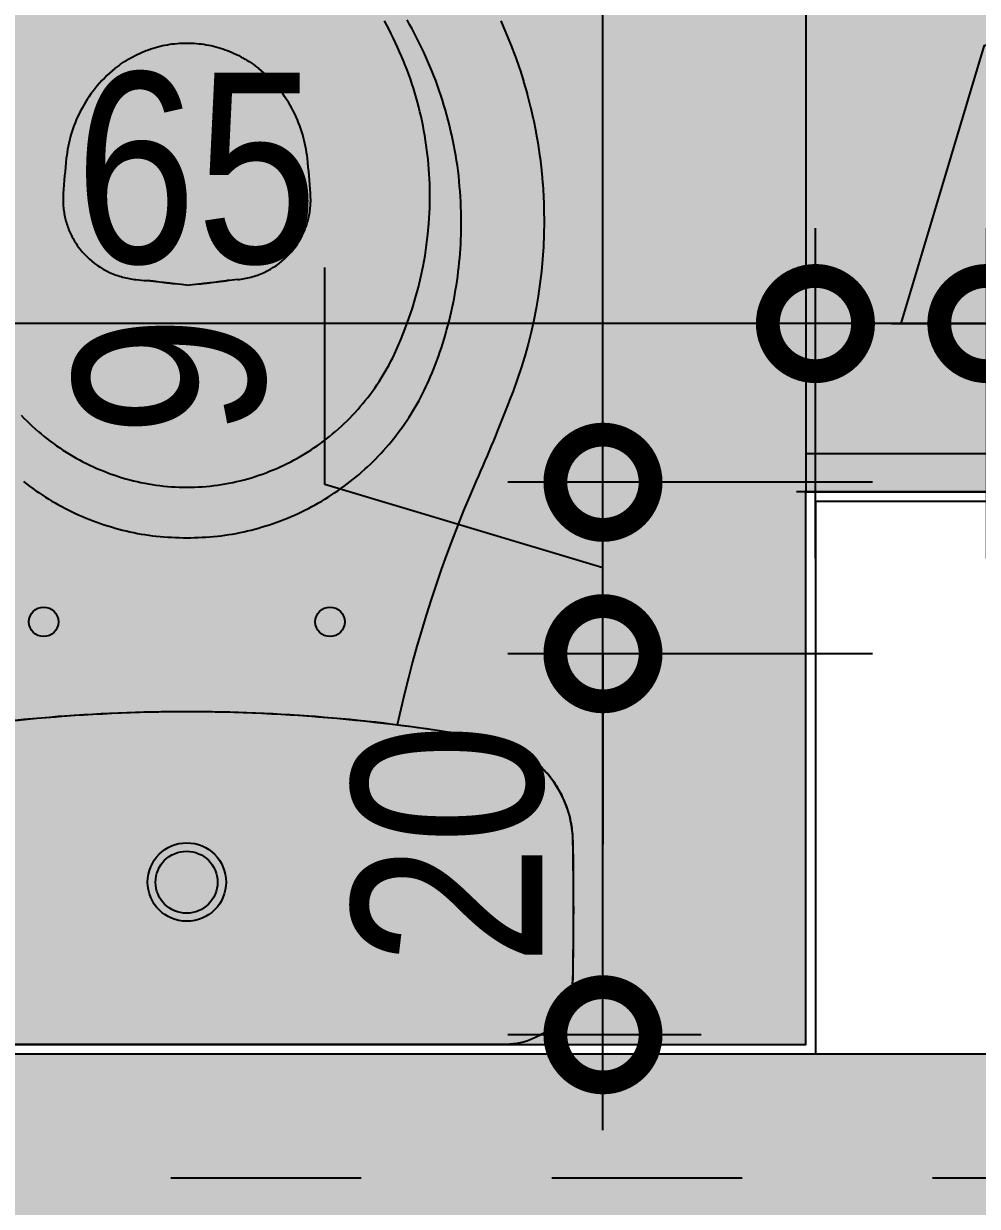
# Model space of a CAD drawing. Header units: metres. Extents: x -40 to 570, y -25 to 184.
# Drawn here: x 68.144 to 68.645, y -3.22 to -2.599 of the extents above; entities that cross this region are included whole.
import ezdxf

# ---------------------------------------------------------------- set-up
doc = ezdxf.new("R2010")
doc.units = ezdxf.units.M
doc.linetypes.add('DUPLEX SUPERIOR$0$ESTILO_TQS_0004', pattern=[1.12, 0.5, -0.2, 0.01, -0.2, 0.01, -0.2])
for name, color, linetype in [('ARQ-DIM', 2, 'Continuous'), ('DUPLEX SUPERIOR$0$205', 7, 'DUPLEX SUPERIOR$0$ESTILO_TQS_0004'), ('DUPLEX SUPERIOR$0$4', 2, 'Continuous'), ('DUPLEX SUPERIOR$0$5', 232, 'Continuous'), ('DUPLEX SUPERIOR$0$ARQ-ALV ACAB', 4, 'Continuous'), ('DUPLEX SUPERIOR$0$ARQ-ALV OSSO', 5, 'Continuous'), ('DUPLEX SUPERIOR$0$ARQ-HID', 7, 'Continuous')]:
    doc.layers.add(name, color=color, linetype=linetype)
doc.layers.add('DUPLEX SUPERIOR$0$ARQ-FORRO', color=9, linetype='Continuous', lineweight=5)
doc.styles.add('Adesa', font='ARIALN.TTF')
doc.dimstyles.new('ADESA 1-0050', dxfattribs={"dimtxt": 0.1, "dimasz": 0.1, "dimexe": 0.05, "dimexo": 0.05, "dimgap": 0.03, "dimtad": 1, "dimdec": 1, "dimlfac": 100, "dimzin": 12, "dimtxsty": 'Adesa', "dimblk": 'DOTSMALL', "dimcen": 1, "dimdle": 0.05, "dimclrd": 1, "dimclre": 1, "dimclrt": 256, "dimazin": 3, "dimtm": 1e-09, "dimtfac": 1, "dimtdec": 1, "dimtmove": 1, "dimatfit": 0, "dimldrblk": 'DOTSMALL', "dimfxl": 0.8, "dimtvp": 2, "dimtolj": 1, "dimtzin": 0, "dimarcsym": 0})

# ---------------------------------------------------------------- blocks, each defined once
blk = doc.blocks.new('DUPLEX SUPERIOR$0$ARQ-HID-BACIA CX')
blk.add_line((-0.00007, -0.175), (-0.00007, 0.175))
for points in [[(-0.01372, -0.19568), (-0.01423, -0.19605), (-0.01474, -0.19641), (-0.01526, -0.19677), (-0.01578, -0.19712), (-0.01631, -0.19746), (-0.01684, -0.19778), (-0.01739, -0.1981), (-0.01793, -0.19841), (-0.01849, -0.1987), (-0.01904, -0.19899), (-0.01961, -0.19927), (-0.02018, -0.19954), (-0.02075, -0.19979), (-0.02133, -0.20004), (-0.02191, -0.20027), (-0.02249, -0.2005), (-0.02308, -0.20072), (-0.02368, -0.20092), (-0.02427, -0.20111), (-0.02487, -0.2013), (-0.02548, -0.20147), (-0.02608, -0.20163), (-0.02669, -0.20178), (-0.02731, -0.20192), (-0.02792, -0.20205), (-0.02854, -0.20217), (-0.02916, -0.20227), (-0.02978, -0.20237), (-0.0304, -0.20246), (-0.03102, -0.20253), (-0.03165, -0.20259), (-0.03227, -0.20264), (-0.0329, -0.20268), (-0.03353, -0.2027), (-0.03415, -0.20273, -0.00878), (-0.10679, -0.20277), (-0.10794, -0.20271), (-0.10908, -0.20264), (-0.11022, -0.20256), (-0.11136, -0.20247), (-0.11249, -0.20236), (-0.11363, -0.20223), (-0.11476, -0.20207), (-0.11588, -0.20188), (-0.11701, -0.20166), (-0.11812, -0.20142), (-0.11924, -0.20116), (-0.12034, -0.20086), (-0.12144, -0.20055), (-0.12254, -0.20021), (-0.12362, -0.19986), (-0.1247, -0.19948), (-0.12577, -0.19908), (-0.12684, -0.19866), (-0.12789, -0.19822), (-0.12893, -0.19776), (-0.12997, -0.19727), (-0.13099, -0.19677), (-0.13201, -0.19624), (-0.13301, -0.19569), (-0.134, -0.19512), (-0.13498, -0.19453), (-0.13595, -0.19392), (-0.1369, -0.19329), (-0.13784, -0.19264), (-0.13877, -0.19197), (-0.13969, -0.19129), (-0.14058, -0.19058), (-0.14147, -0.18986), (-0.14234, -0.18912), (-0.14319, -0.18836), (-0.14403, -0.18758), (-0.14485, -0.18679), (-0.14566, -0.18598), (-0.14645, -0.18515), (-0.14722, -0.18431), (-0.14798, -0.18345), (-0.14872, -0.18257), (-0.14943, -0.18168), (-0.15013, -0.18078), (-0.15082, -0.17986), (-0.15148, -0.17893), (-0.15212, -0.17799), (-0.15275, -0.17703), (-0.15335, -0.17606), (-0.15393, -0.17508), (-0.1545, -0.17408), (-0.15504, -0.17308), (-0.15556, -0.17206), (-0.15607, -0.17103), (-0.15655, -0.17), (-0.15702, -0.16895), (-0.15746, -0.1679), (-0.15788, -0.16683), (-0.15827, -0.16576), (-0.15863, -0.16468), (-0.15897, -0.16359), (-0.15928, -0.16249), (-0.15957, -0.16138), (-0.15985, -0.16027), (-0.16011, -0.15916), (-0.16036, -0.15805), (-0.16061, -0.15693), (-0.16138, -0.15249), (-0.16215, -0.14805), (-0.1629, -0.1436), (-0.16363, -0.13915), (-0.16433, -0.1347), (-0.165, -0.13024), (-0.16565, -0.12578), (-0.16628, -0.12132), (-0.16689, -0.11685), (-0.16747, -0.11238), (-0.16803, -0.10791), (-0.16857, -0.10344), (-0.16909, -0.09896), (-0.16958, -0.09448), (-0.17005, -0.09), (-0.1705, -0.08551), (-0.17092, -0.08102), (-0.17132, -0.07653), (-0.1717, -0.07204), (-0.17206, -0.06755), (-0.17239, -0.06305), (-0.1727, -0.05856), (-0.17299, -0.05406), (-0.17325, -0.04956), (-0.17349, -0.04506), (-0.17371, -0.04055), (-0.17391, -0.03605), (-0.17408, -0.03155), (-0.17423, -0.02704), (-0.17436, -0.02254), (-0.17446, -0.01803), (-0.17453, -0.01352), (-0.17458, -0.00901), (-0.17462, -0.00451), (-0.17464, 0), (-0.17462, 0.00451), (-0.17458, 0.00901), (-0.17453, 0.01352), (-0.17446, 0.01803), (-0.17436, 0.02254), (-0.17423, 0.02704), (-0.17408, 0.03155), (-0.17391, 0.03605), (-0.17371, 0.04055), (-0.17349, 0.04506), (-0.17325, 0.04956), (-0.17299, 0.05406), (-0.1727, 0.05856), (-0.17239, 0.06305), (-0.17206, 0.06755), (-0.1717, 0.07204), (-0.17132, 0.07653), (-0.17092, 0.08102), (-0.1705, 0.08551), (-0.17005, 0.09)], [(-0.01328, -0.19509), (-0.01328, -0.1951), (-0.01328, -0.1951), (-0.01327, -0.19509), (-0.01324, -0.19506), (-0.01322, -0.19504), (-0.01316, -0.19498), (-0.01311, -0.19493), (-0.01299, -0.19482), (-0.01286, -0.1947), (-0.01279, -0.19463), (-0.01264, -0.19449), (-0.01247, -0.19434), (-0.01155, -0.19352, 0.212488), (-0.00007, -0.16772), (-0.00007, 0.16772, 0.212488)], [(-0.5373, -0.16477), (-0.53138, -0.16737), (-0.53103, -0.16752), (-0.52506, -0.16996), (-0.5247, -0.1701), (-0.51866, -0.17238), (-0.5183, -0.17251), (-0.51221, -0.17462), (-0.51184, -0.17475), (-0.5057, -0.17669), (-0.50533, -0.1768), (-0.49913, -0.17858), (-0.49875, -0.17869), (-0.49251, -0.1803), (-0.49214, -0.18039), (-0.48586, -0.18183), (-0.48548, -0.18191), (-0.47915, -0.18319), (-0.47878, -0.18326), (-0.47243, -0.18436), (-0.47204, -0.18442), (-0.46566, -0.18535), (-0.46528, -0.1854), (-0.45888, -0.18615), (-0.4585, -0.18619), (-0.45528, -0.1865), (-0.45207, -0.18677), (-0.4517, -0.1868), (-0.44526, -0.18721), (-0.44488, -0.18723), (-0.44165, -0.18736), (-0.43843, -0.18746), (-0.43806, -0.18747), (-0.43155, -0.18753), (-0.42506, -0.18742), (-0.41858, -0.18716), (-0.41211, -0.18672), (-0.40566, -0.18612), (-0.39923, -0.18536), (-0.39282, -0.18444), (-0.38645, -0.18335), (-0.3801, -0.18211), (-0.37379, -0.1807), (-0.36751, -0.17913), (-0.36128, -0.1774), (-0.35509, -0.17551), (-0.34895, -0.17347), (-0.34286, -0.17126), (-0.33812, -0.16942, 0.011149), (-0.29584, -0.15194), (-0.28804, -0.14857), (-0.28026, -0.14532), (-0.27251, -0.14221), (-0.26479, -0.13922), (-0.25707, -0.13635), (-0.24931, -0.13356), (-0.24148, -0.13086), (-0.23351, -0.12822), (-0.22532, -0.12562), (-0.21715, -0.12313), (-0.20903, -0.12077), (-0.2008, -0.11849), (-0.19248, -0.1163), (-0.1842, -0.11422), (-0.17602, -0.11228), (-0.16776, -0.11042), (-0.16765, -0.1104)], [(-0.5122, 0.03777), (-0.51097, 0.03926), (-0.50976, 0.04065), (-0.50852, 0.042), (-0.50724, 0.04331), (-0.50593, 0.04458), (-0.50459, 0.04581), (-0.50323, 0.047), (-0.50184, 0.04815), (-0.50042, 0.04926), (-0.49898, 0.05033), (-0.49753, 0.05135), (-0.49605, 0.05233), (-0.49455, 0.05328), (-0.49304, 0.05417), (-0.49152, 0.05503), (-0.48999, 0.05584), (-0.48844, 0.05661), (-0.48689, 0.05734), (-0.48534, 0.05802), (-0.48377, 0.05866), (-0.48221, 0.05926), (-0.48064, 0.05982), (-0.47908, 0.06034), (-0.47751, 0.06082), (-0.47595, 0.06126), (-0.47439, 0.06166), (-0.47283, 0.06202), (-0.47128, 0.06234), (-0.46974, 0.06262), (-0.4682, 0.06287), (-0.46667, 0.06309), (-0.46513, 0.06327, -0.008966), (-0.44664, 0.06489, -0.016113), (-0.44358, 0.06501), (-0.4426, 0.065), (-0.44175, 0.06498), (-0.44091, 0.06494), (-0.44008, 0.06488), (-0.43925, 0.06481), (-0.43843, 0.06472), (-0.43762, 0.06461), (-0.43681, 0.06449), (-0.43601, 0.06436), (-0.43521, 0.06421), (-0.43441, 0.06404), (-0.43363, 0.06386), (-0.43284, 0.06367), (-0.43207, 0.06346), (-0.43129, 0.06323), (-0.43052, 0.063), (-0.42976, 0.06274), (-0.429, 0.06247), (-0.42824, 0.06219), (-0.42749, 0.06189), (-0.42674, 0.06157), (-0.426, 0.06124), (-0.42525, 0.0609), (-0.42452, 0.06054), (-0.42378, 0.06016), (-0.42305, 0.05976), (-0.42232, 0.05935), (-0.42159, 0.05892), (-0.42087, 0.05847), (-0.42015, 0.058), (-0.41943, 0.05751), (-0.4187, 0.057), (-0.41736, 0.05598), (-0.41604, 0.0549), (-0.41475, 0.05374), (-0.4135, 0.05252), (-0.41228, 0.05123), (-0.41111, 0.04987), (-0.40999, 0.04845), (-0.40892, 0.04698), (-0.40791, 0.04545), (-0.40696, 0.04387), (-0.40608, 0.04225), (-0.40527, 0.04059), (-0.40489, 0.03975), (-0.40453, 0.0389), (-0.40419, 0.03804), (-0.40387, 0.03718), (-0.40357, 0.03631), (-0.40328, 0.03544), (-0.40302, 0.03457), (-0.40277, 0.0337), (-0.40254, 0.03282), (-0.40234, 0.03195), (-0.40215, 0.03107), (-0.40198, 0.0302), (-0.40183, 0.02933), (-0.4017, 0.02846), (-0.40159, 0.0276), (-0.40149, 0.02671, -0.000598), (-0.40092, 0.02094)], [(-0.39861, 0, 0.006359), (-0.39916, 0.00607), (-0.39919, 0.00636), (-0.39922, 0.00664), (-0.39928, 0.00718), (-0.39931, 0.00746), (-0.39934, 0.00773), (-0.39941, 0.00829), (-0.39944, 0.00857), (-0.3995, 0.00912), (-0.39954, 0.0094), (-0.3996, 0.00997), (-0.39964, 0.01025), (-0.39971, 0.01083), (-0.39982, 0.01169), (-0.39989, 0.01228), (-0.39997, 0.01288), (-0.40016, 0.01436), (-0.40028, 0.01536), (-0.40035, 0.01588), (-0.40041, 0.01639), (-0.40047, 0.01691), (-0.40053, 0.0174), (-0.40059, 0.01789), (-0.40065, 0.01839), (-0.4007, 0.01889), (-0.40076, 0.01939), (-0.40081, 0.0199), (-0.40087, 0.02042), (-0.40092, 0.02094)], [(-0.39861, 0, -0.006359), (-0.39916, -0.00607), (-0.39919, -0.00636), (-0.39922, -0.00664), (-0.39928, -0.00718), (-0.39931, -0.00746), (-0.39934, -0.00773), (-0.39941, -0.00829), (-0.39944, -0.00857), (-0.3995, -0.00912), (-0.39954, -0.0094), (-0.3996, -0.00997), (-0.39964, -0.01025), (-0.39971, -0.01083), (-0.39982, -0.01169), (-0.39989, -0.01228), (-0.39997, -0.01288), (-0.40016, -0.01436), (-0.40028, -0.01536), (-0.40035, -0.01588), (-0.40041, -0.01639), (-0.40047, -0.01691), (-0.40053, -0.0174), (-0.40059, -0.01789), (-0.40065, -0.01839), (-0.4007, -0.01889), (-0.40076, -0.01939), (-0.40081, -0.0199), (-0.40087, -0.02042), (-0.40092, -0.02094)], [(-0.40149, -0.02671, 0.000598), (-0.40092, -0.02094)], [(-0.40149, -0.02671), (-0.40159, -0.0276), (-0.4017, -0.02846), (-0.40183, -0.02933), (-0.40198, -0.0302), (-0.40215, -0.03107), (-0.40234, -0.03195), (-0.40254, -0.03282), (-0.40277, -0.0337), (-0.40302, -0.03457), (-0.40328, -0.03544), (-0.40357, -0.03631), (-0.40387, -0.03718), (-0.40419, -0.03804), (-0.40453, -0.0389), (-0.40489, -0.03975), (-0.40527, -0.04059), (-0.40608, -0.04225), (-0.40696, -0.04387), (-0.40791, -0.04545), (-0.40892, -0.04698), (-0.40999, -0.04845), (-0.41111, -0.04987), (-0.41228, -0.05123), (-0.4135, -0.05252), (-0.41475, -0.05374), (-0.41604, -0.0549), (-0.41736, -0.05598), (-0.4187, -0.057), (-0.41943, -0.05751), (-0.42015, -0.058), (-0.42087, -0.05847), (-0.42159, -0.05892), (-0.42232, -0.05935), (-0.42305, -0.05976), (-0.42378, -0.06016), (-0.42452, -0.06054), (-0.42525, -0.0609), (-0.426, -0.06124), (-0.42674, -0.06157), (-0.42749, -0.06189), (-0.42824, -0.06219), (-0.429, -0.06247), (-0.42976, -0.06274), (-0.43052, -0.063), (-0.43129, -0.06323), (-0.43207, -0.06346), (-0.43284, -0.06367), (-0.43363, -0.06386), (-0.43441, -0.06404), (-0.43521, -0.06421), (-0.43601, -0.06436), (-0.43681, -0.06449), (-0.43762, -0.06461), (-0.43843, -0.06472), (-0.43925, -0.06481), (-0.44008, -0.06488), (-0.44091, -0.06494), (-0.44175, -0.06498), (-0.4426, -0.065), (-0.44358, -0.06501, -0.016113), (-0.44664, -0.06489, -0.008966), (-0.46513, -0.06327), (-0.46667, -0.06309), (-0.4682, -0.06287), (-0.46974, -0.06262), (-0.47128, -0.06234), (-0.47283, -0.06202), (-0.47439, -0.06166), (-0.47595, -0.06126), (-0.47751, -0.06082), (-0.47908, -0.06034), (-0.48064, -0.05982), (-0.48221, -0.05926), (-0.48377, -0.05866), (-0.48534, -0.05802), (-0.48689, -0.05734), (-0.48844, -0.05661), (-0.48999, -0.05584), (-0.49152, -0.05503), (-0.49304, -0.05417), (-0.49455, -0.05328), (-0.49605, -0.05233), (-0.49753, -0.05135), (-0.49898, -0.05033), (-0.50042, -0.04926), (-0.50184, -0.04815), (-0.50323, -0.047), (-0.50459, -0.04581), (-0.50593, -0.04458), (-0.50724, -0.04331), (-0.50852, -0.042), (-0.50976, -0.04065), (-0.51097, -0.03926), (-0.5122, -0.03777)], [(-0.01361, -0.19549, 0.018828), (-0.01319, -0.19505)]]:
    blk.add_lwpolyline(points, format="xyb")
at = {"ltscale": 0.000466036}
blk.add_lwpolyline([(-0.01328, -0.1951), (-0.01334, -0.19517, -0.017665), (-0.01364, -0.19551, -0.039631), (-0.01377, -0.19562, -0.158216), (-0.03415, -0.20265, -0.008778), (-0.10679, -0.2027), (-0.10952, -0.20259), (-0.11224, -0.20234), (-0.11494, -0.20196), (-0.11763, -0.20144), (-0.12028, -0.2008), (-0.1229, -0.20002), (-0.12547, -0.19912), (-0.128, -0.19809), (-0.13048, -0.19694), (-0.13289, -0.19567), (-0.13524, -0.19428), (-0.13752, -0.19278), (-0.13972, -0.19116), (-0.14184, -0.18945), (-0.14388, -0.18763), (-0.14582, -0.18571), (-0.14766, -0.1837), (-0.14941, -0.1816), (-0.15105, -0.17942), (-0.15258, -0.17716), (-0.15399, -0.17483), (-0.1553, -0.17243), (-0.15648, -0.16997), (-0.15754, -0.16746), (-0.15848, -0.1649), (-0.15929, -0.1623), (-0.15997, -0.15966), (-0.16053, -0.15692, -0.044623), (-0.17457, 0, -0.044623), (-0.16053, 0.15692)], format="xyb", dxfattribs=at)
for points in [[(0, 0.16772), (0, -0.16772)], [(-0.29542, 0.08572), (-0.29419, 0.08413), (-0.29299, 0.08252), (-0.29181, 0.08089), (-0.29065, 0.07925), (-0.28952, 0.07759), (-0.28841, 0.07592), (-0.28733, 0.07423), (-0.28627, 0.07252), (-0.28523, 0.0708), (-0.28423, 0.06907), (-0.28324, 0.06732), (-0.28228, 0.06555), (-0.28135, 0.06378), (-0.28044, 0.06199), (-0.27956, 0.06018), (-0.2787, 0.05837), (-0.27787, 0.05654), (-0.27707, 0.0547), (-0.27629, 0.05285), (-0.27554, 0.05098), (-0.27482, 0.04911), (-0.27413, 0.04723), (-0.27346, 0.04533), (-0.27282, 0.04343), (-0.27221, 0.04152), (-0.27163, 0.0396), (-0.27107, 0.03767), (-0.27054, 0.03573), (-0.27003, 0.03379), (-0.26955, 0.03184), (-0.2691, 0.02988), (-0.26868, 0.02792), (-0.26828, 0.02595), (-0.26792, 0.02398), (-0.26759, 0.02199), (-0.26729, 0.02001), (-0.26702, 0.01802), (-0.2668, 0.01603), (-0.2666, 0.01403), (-0.26644, 0.01203), (-0.2663, 0.01003), (-0.26619, 0.00802), (-0.26609, 0.00602), (-0.26601, 0.00401), (-0.26593, 0.00201), (-0.26586, 0), (-0.26593, -0.00201), (-0.26601, -0.00401), (-0.26609, -0.00602), (-0.26619, -0.00802), (-0.2663, -0.01003), (-0.26644, -0.01203), (-0.2666, -0.01403), (-0.2668, -0.01603), (-0.26702, -0.01802), (-0.26729, -0.02001), (-0.26759, -0.02199), (-0.26792, -0.02398), (-0.26828, -0.02595), (-0.26868, -0.02792), (-0.2691, -0.02988), (-0.26955, -0.03184), (-0.27003, -0.03379), (-0.27054, -0.03573), (-0.27107, -0.03767), (-0.27163, -0.0396), (-0.27221, -0.04152), (-0.27282, -0.04343), (-0.27346, -0.04533), (-0.27413, -0.04723), (-0.27482, -0.04911), (-0.27554, -0.05098), (-0.27629, -0.05285), (-0.27707, -0.0547), (-0.27787, -0.05654), (-0.2787, -0.05837), (-0.27956, -0.06018), (-0.28044, -0.06199), (-0.28135, -0.06378), (-0.28228, -0.06555), (-0.28324, -0.06732), (-0.28423, -0.06907), (-0.28523, -0.0708), (-0.28627, -0.07252), (-0.28733, -0.07423), (-0.28841, -0.07592), (-0.28952, -0.07759), (-0.29065, -0.07925), (-0.29181, -0.08089), (-0.29299, -0.08252), (-0.29419, -0.08413), (-0.29542, -0.08572), (-0.29667, -0.08729), (-0.29794, -0.08884), (-0.29923, -0.09038), (-0.30055, -0.09189), (-0.30188, -0.09339), (-0.30324, -0.09487), (-0.30462, -0.09633), (-0.30602, -0.09777), (-0.30744, -0.09918), (-0.30888, -0.10058), (-0.31035, -0.10196), (-0.31183, -0.10331), (-0.31333, -0.10464), (-0.31485, -0.10595), (-0.31639, -0.10724), (-0.31795, -0.10851), (-0.31952, -0.10975), (-0.32112, -0.11097), (-0.32273, -0.11217), (-0.32435, -0.11335), (-0.32599, -0.11451), (-0.32765, -0.11564), (-0.32933, -0.11675), (-0.33102, -0.11783), (-0.33272, -0.11889), (-0.33445, -0.11992), (-0.33619, -0.12092), (-0.33794, -0.12189), (-0.33972, -0.12283), (-0.34151, -0.12374), (-0.34331, -0.12462), (-0.34512, -0.12547), (-0.34695, -0.12631), (-0.34878, -0.12713), (-0.35062, -0.12794), (-0.35246, -0.12874), (-0.3543, -0.12953), (-0.35656, -0.13038), (-0.35882, -0.13123), (-0.36109, -0.13205), (-0.36336, -0.13284), (-0.36565, -0.13361), (-0.36795, -0.13434), (-0.37026, -0.13505), (-0.37257, -0.13573), (-0.37489, -0.13639), (-0.37722, -0.13702), (-0.37956, -0.13763), (-0.3819, -0.13821), (-0.38425, -0.13876), (-0.38661, -0.13928), (-0.38897, -0.13978), (-0.39133, -0.14025), (-0.3937, -0.14069), (-0.39608, -0.14111), (-0.39846, -0.1415), (-0.40085, -0.14186), (-0.40324, -0.1422), (-0.40563, -0.14251), (-0.40803, -0.14279), (-0.41042, -0.14304), (-0.41283, -0.14327), (-0.41523, -0.14347), (-0.41764, -0.14364), (-0.42005, -0.14378), (-0.42246, -0.1439), (-0.42487, -0.14399), (-0.42728, -0.14405), (-0.42969, -0.14408), (-0.4321, -0.14408), (-0.43451, -0.14406), (-0.43693, -0.14403), (-0.43964, -0.14389), (-0.44235, -0.14375), (-0.44506, -0.14359), (-0.44777, -0.14341), (-0.45047, -0.14321), (-0.45318, -0.14297), (-0.45588, -0.1427), (-0.45857, -0.14238), (-0.46126, -0.14202), (-0.46395, -0.14162), (-0.46663, -0.14119), (-0.4693, -0.14071), (-0.47197, -0.14021), (-0.47463, -0.13967), (-0.47728, -0.1391), (-0.47993, -0.13849), (-0.48257, -0.13786), (-0.4852, -0.13719), (-0.48782, -0.13649), (-0.49043, -0.13575), (-0.49304, -0.13498), (-0.49563, -0.13418), (-0.49821, -0.13334), (-0.50078, -0.13247), (-0.50334, -0.13157), (-0.50589, -0.13064), (-0.50843, -0.12967), (-0.51095, -0.12867), (-0.51346, -0.12763), (-0.51596, -0.12657), (-0.51844, -0.12547), (-0.52091, -0.12435), (-0.52336, -0.12319), (-0.5258, -0.122), (-0.52822, -0.12077), (-0.53063, -0.11952), (-0.53302, -0.11824), (-0.5354, -0.11692), (-0.53775, -0.11558)], [(-0.33023, 0.08694), (-0.32876, 0.08552), (-0.32732, 0.08408), (-0.32589, 0.08261), (-0.3245, 0.08112), (-0.32313, 0.0796), (-0.32179, 0.07807), (-0.32047, 0.07651), (-0.31918, 0.07493), (-0.31792, 0.07333), (-0.31668, 0.07172), (-0.31547, 0.07008), (-0.31429, 0.06842), (-0.31314, 0.06674), (-0.31201, 0.06505), (-0.31092, 0.06334), (-0.30985, 0.06161), (-0.30881, 0.05986), (-0.3078, 0.0581), (-0.30683, 0.05632), (-0.30588, 0.05453), (-0.30496, 0.05272), (-0.30407, 0.05089), (-0.30322, 0.04906), (-0.30239, 0.0472), (-0.3016, 0.04534), (-0.30083, 0.04346), (-0.3001, 0.04157), (-0.2994, 0.03967), (-0.29874, 0.03776), (-0.2981, 0.03583), (-0.2975, 0.0339), (-0.29693, 0.03196), (-0.2964, 0.03001), (-0.29589, 0.02805), (-0.29542, 0.02608), (-0.29499, 0.0241), (-0.29459, 0.02212), (-0.29422, 0.02013), (-0.29389, 0.01813), (-0.29359, 0.01613), (-0.29332, 0.01413), (-0.29309, 0.01212), (-0.2929, 0.0101), (-0.29274, 0.00808), (-0.29261, 0.00607), (-0.29252, 0.00404), (-0.29247, 0.00202), (-0.29245, 0), (-0.29247, -0.00202), (-0.29252, -0.00404), (-0.29261, -0.00607), (-0.29274, -0.00808), (-0.2929, -0.0101), (-0.29309, -0.01212), (-0.29332, -0.01413), (-0.29359, -0.01613), (-0.29389, -0.01813), (-0.29422, -0.02013), (-0.29459, -0.02212), (-0.29499, -0.0241), (-0.29542, -0.02608), (-0.29589, -0.02805), (-0.2964, -0.03001), (-0.29693, -0.03196), (-0.2975, -0.0339), (-0.2981, -0.03583), (-0.29874, -0.03776), (-0.2994, -0.03967), (-0.3001, -0.04157), (-0.30083, -0.04346), (-0.3016, -0.04534), (-0.30239, -0.0472), (-0.30322, -0.04906), (-0.30407, -0.05089), (-0.30496, -0.05272), (-0.30588, -0.05453), (-0.30683, -0.05632), (-0.3078, -0.0581), (-0.30881, -0.05986), (-0.30985, -0.06161), (-0.31092, -0.06334), (-0.31201, -0.06505), (-0.31314, -0.06674), (-0.31429, -0.06842), (-0.31547, -0.07008), (-0.31668, -0.07172), (-0.31792, -0.07333), (-0.31918, -0.07493), (-0.32047, -0.07651), (-0.32179, -0.07807), (-0.32313, -0.0796), (-0.3245, -0.08112), (-0.32589, -0.08261), (-0.32732, -0.08408), (-0.32876, -0.08552), (-0.33023, -0.08694), (-0.33173, -0.08834), (-0.33324, -0.08972), (-0.33479, -0.09107), (-0.33635, -0.09239), (-0.33794, -0.09369), (-0.33955, -0.09496), (-0.34118, -0.09621), (-0.34284, -0.09743), (-0.34451, -0.09862), (-0.34621, -0.09978), (-0.34792, -0.10092), (-0.34966, -0.10203), (-0.35142, -0.10311), (-0.35319, -0.10416), (-0.35499, -0.10518), (-0.3568, -0.10617), (-0.35863, -0.10713), (-0.36048, -0.10807), (-0.36234, -0.10897), (-0.36513, -0.11024), (-0.3704, -0.11253), (-0.37573, -0.11465), (-0.3811, -0.11662), (-0.38652, -0.11843), (-0.39198, -0.12008), (-0.39747, -0.12156), (-0.40299, -0.12289), (-0.40854, -0.12405), (-0.4141, -0.12505), (-0.41969, -0.12588), (-0.42529, -0.12655), (-0.43089, -0.12705), (-0.4365, -0.12739), (-0.43904, -0.12749), (-0.44157, -0.12756), (-0.44411, -0.12759), (-0.44664, -0.12759), (-0.44918, -0.12756), (-0.45172, -0.12749), (-0.45426, -0.12738), (-0.4568, -0.12725), (-0.45934, -0.12707), (-0.46187, -0.12687), (-0.46441, -0.12663), (-0.46694, -0.12636), (-0.46947, -0.12605), (-0.472, -0.12571), (-0.47452, -0.12533), (-0.47704, -0.12492), (-0.47955, -0.12447), (-0.48206, -0.12399), (-0.48456, -0.12348), (-0.48706, -0.12293), (-0.48955, -0.12235), (-0.49203, -0.12174), (-0.49451, -0.12109), (-0.49697, -0.1204), (-0.49943, -0.11968), (-0.50188, -0.11893), (-0.50432, -0.11815), (-0.50675, -0.11733), (-0.50917, -0.11648), (-0.51157, -0.11559), (-0.51397, -0.11467), (-0.51635, -0.11372), (-0.51872, -0.11274), (-0.52108, -0.11172), (-0.52343, -0.11067), (-0.52576, -0.10959), (-0.52808, -0.10847), (-0.53038, -0.10732), (-0.53266, -0.10615), (-0.53493, -0.10493), (-0.53719, -0.10369)], [(-0.5122, 0.03778), (-0.51298, 0.03678), (-0.51373, 0.03579), (-0.51446, 0.03478), (-0.51517, 0.03375), (-0.51587, 0.0327), (-0.51654, 0.03164), (-0.5172, 0.03055), (-0.51784, 0.02946), (-0.51845, 0.02834), (-0.51905, 0.02721), (-0.51962, 0.02606), (-0.52017, 0.02491), (-0.52069, 0.02373), (-0.52119, 0.02255), (-0.52167, 0.02135), (-0.52211, 0.02015), (-0.52254, 0.01893), (-0.52293, 0.01771), (-0.5233, 0.01647), (-0.52365, 0.01523), (-0.52396, 0.01399), (-0.52425, 0.01274), (-0.52452, 0.01148), (-0.52475, 0.01022), (-0.52496, 0.00895), (-0.52514, 0.00769), (-0.52529, 0.00642), (-0.52541, 0.00515), (-0.52551, 0.00387), (-0.52558, 0.0026), (-0.52562, 0.00132), (-0.52564, 0), (-0.52562, -0.00132), (-0.52558, -0.0026), (-0.52551, -0.00387), (-0.52541, -0.00515), (-0.52529, -0.00642), (-0.52514, -0.00769), (-0.52496, -0.00895), (-0.52475, -0.01022), (-0.52452, -0.01148), (-0.52425, -0.01274), (-0.52396, -0.01399), (-0.52365, -0.01523), (-0.5233, -0.01647), (-0.52293, -0.01771), (-0.52254, -0.01893), (-0.52211, -0.02015), (-0.52167, -0.02135), (-0.52119, -0.02255), (-0.52069, -0.02373), (-0.52017, -0.02491), (-0.51962, -0.02606), (-0.51905, -0.02721), (-0.51845, -0.02834), (-0.51784, -0.02946), (-0.5172, -0.03055), (-0.51654, -0.03164), (-0.51587, -0.0327), (-0.51517, -0.03375), (-0.51446, -0.03478), (-0.51373, -0.03579), (-0.51298, -0.03678), (-0.5122, -0.03778)], [(-0.01146, -0.19362), (-0.01162, -0.19376), (-0.0117, -0.19383), (-0.01186, -0.19397), (-0.01234, -0.19439), (-0.01264, -0.19465), (-0.01284, -0.19483), (-0.0129, -0.19489), (-0.01296, -0.19494), (-0.01301, -0.19499), (-0.01305, -0.19503), (-0.0131, -0.19507)]]:
    blk.add_lwpolyline(points)
for points in [[(-0.21411, 0.07516, 1), (-0.22955, 0.07516, 1)], [(-0.06465, 0, 1), (-0.10584, 0, 1)], [(-0.06888, 0.00014, 1), (-0.10143, 0.00014, 1)], [(-0.21411, -0.07516, 1), (-0.22955, -0.07516, 1)]]:
    blk.add_lwpolyline(points, format="xyb", close=True)
at = {"ltscale": 0.0005513}
blk.add_lwpolyline([(-0.39861, 0), (-0.3985, 0)], dxfattribs=at)
at = {"ltscale": 0.003392}
blk.add_lwpolyline([(-0.15984, -0.15679), (-0.16053, -0.15692)], dxfattribs=at)
at = {"ltscale": 0.00179}
blk.add_lwpolyline([(-0.00045, -0.16772), (-0.00008, -0.16772)], dxfattribs=at)
at = {"ltscale": 0.00311}
blk.add_lwpolyline([(-0.10678, -0.20206), (-0.10679, -0.2027)], dxfattribs=at)
at = {"ltscale": 0.002755}
blk.add_lwpolyline([(-0.03417, -0.20208), (-0.03415, -0.20265)], dxfattribs=at)
blk = doc.blocks.new('DUPLEX SUPERIOR$0$planta duplex inferior tipo 1')
at = {"layer": 'DUPLEX SUPERIOR$0$ARQ-FORRO'}
h = blk.add_hatch(color=256, dxfattribs=at)
h.dxf.hatch_style = 1
h.paths.add_polyline_path([(4.63491, 1.45), (6.05497, 1.45), (6.05497, 0.35991), (5.27493, 0.35991), (5.27493, 0.06991), (4.63491, 0.06991)])
at = {"layer": 'DUPLEX SUPERIOR$0$ARQ-ALV ACAB'}
blk.add_lwpolyline([(4.46491, 1.575), (4.46498, 1.60497), (4.63498, 1.60497), (4.63491, 1.55), (4.68493, 1.55), (4.68493, 1.45), (4.63491, 1.45), (4.63491, 0.06991), (5.27493, 0.06991), (5.27493, 0.35991), (6.05497, 0.35991), (6.05497, 1.45), (5.35493, 1.45), (5.35493, 1.55), (6.20497, 1.55), (6.20497, 0.06991)], dxfattribs=at)
at = {"layer": 'DUPLEX SUPERIOR$0$ARQ-ALV OSSO'}
blk.add_lwpolyline([(5.39489, 1.545), (5.35989, 1.545), (5.35989, 1.455), (6.05997, 1.455), (6.05997, 0.35491), (5.27993, 0.35491), (5.27993, 0.06491), (4.62991, 0.06491), (4.62991, 1.455), (4.67993, 1.455), (4.67993, 1.545), (4.62991, 1.545)], dxfattribs=at)
at = {"layer": 'DUPLEX SUPERIOR$0$ARQ-FORRO'}
blk.add_lwpolyline([(4.63491, 1.45), (6.05497, 1.45), (6.05497, 0.35991), (5.27493, 0.35991), (5.27493, 0.06991), (4.63491, 0.06991)], close=True, dxfattribs=at)
at = {"layer": 'DUPLEX SUPERIOR$0$ARQ-HID'}
for points in [[(6.05497, 0.76), (6.05497, 0.35991), (5.26993, 0.35991)], [(5.41493, 0.75991), (5.27493, 0.75991), (5.27493, 0.35991), (6.05497, 0.35991), (6.05497, 0.75991), (5.83493, 0.75991)], [(6.03497, 0.75991), (6.03497, 0.37991), (5.27493, 0.37991)]]:
    blk.add_lwpolyline(points, dxfattribs=at)
at = {"layer": 'DUPLEX SUPERIOR$0$ARQ-HID', "lineweight": -2, "extrusion": (0, 0, -1), "zscale": -1, "rotation": 270}
blk.add_blockref('DUPLEX SUPERIOR$0$ARQ-HID-BACIA CX', (-4.94993, 0.06991, 0), dxfattribs=at)
blk = doc.blocks.new('DUPLEX SUPERIOR$0$EST-LO-012-BAR-R00')
at = {"layer": 'DUPLEX SUPERIOR$0$4'}
h = blk.add_hatch(color=8, dxfattribs=at)
h.dxf.hatch_style = 1
h.paths.add_polyline_path([(-1094.500883, 35.997145), (-1113.500883, 35.997145), (-1113.500883, -14.002855), (-1094.500883, -14.002855)])
h.paths.add_polyline_path([(-786.000061, 35.997145), (-805.000061, 35.997145), (-805.000061, -14.002855), (-786.000061, -14.002855)])
h.paths.add_polyline_path([(-980.00031, -99.999277), (-993.00031, -99.999277), (-993.00031, -232), (-1239.500379, -232), (-1239.500379, -245), (-980.00031, -245)])
h.paths.add_polyline_path([(-980.00031, -396.003386), (-1239.500379, -396.003386), (-1239.500379, -409.003386), (-993.00031, -409.003386), (-993.00031, -541.004109), (-980.00031, -541.004109)])
h.paths.add_polyline_path([(-1534.999687, -396.002061), (-1547.999687, -396.002061), (-1547.999687, -566.99002), (-1534.999687, -566.99002), (-1534.999687, -458.002855), (-1532.999904, -458.002855), (-1532.999904, -445.003037), (-1534.999687, -445.003037)])
h.paths.add_polyline_path([(-2548.999343, 77.001566), (-2561.999343, 77.001566), (-2561.999343, -195.998214), (-2399.510997, -195.998214), (-2399.510997, -182.998214), (-2548.999343, -182.998214)], flags=17)
h.paths.add_polyline_path([(-2548.999822, -458.004942), (-2399.510997, -458.004942), (-2399.510997, -445.004942), (-2561.999822, -445.004942), (-2561.999822, -718.004952), (-2548.999822, -718.004952)], flags=17)
h.paths.add_polyline_path([(280.995777, -409.003386), (459.996043, -409.003386), (459.996043, -396.003386), (280.995777, -396.003386)])
h.paths.add_polyline_path([(1014.995404, -718.004952), (1027.995404, -718.004952), (1027.995404, -566.99002), (1014.995404, -566.99002)])
h.paths.add_polyline_path([(865.506331, -458.001482), (1012.995404, -458.001482), (1012.995404, -444.99002), (865.506331, -444.99002)])
h.paths.add_polyline_path([(865.506331, -196.001904), (1012.995156, -196.001904), (1012.995156, -183.00198), (865.506331, -183.00198)])
h.paths.add_polyline_path([(1014.995156, -74.001904), (1027.995156, -74.001904), (1027.995156, 77.000887), (1014.995156, 77.000887)])
h.paths.add_polyline_path([(280.995777, -245), (459.996043, -245), (459.996043, -232.000209), (280.995777, -232.000209)])
h.paths.add_polyline_path([(-57.501936, -245), (0, -245), (0, -225.996934), (-57.501936, -225.996934)])
h.paths.add_polyline_path([(-980.00031, -245), (-801.000061, -245), (-801.000061, -232), (-980.00031, -232)])
h.paths.add_polyline_path([(-980.00031, -409.003177), (-801.000061, -409.003177), (-801.000061, -395.999165), (-980.00031, -395.999165)])
h.paths.add_polyline_path([(-1547.999687, -74.000884), (-1534.999687, -74.000884), (-1534.999687, 77.000932), (-1547.999687, 77.000932)])
h.paths.add_polyline_path([(-1532.999687, -196.000349), (-1385.510847, -196.000349), (-1385.510847, -183.000531), (-1532.999687, -183.000531)])
h.paths.add_polyline_path([(-1547.999904, -718.004976), (-1534.999687, -718.004976), (-1534.999687, -566.99002), (-1547.999904, -566.99002)])
h.paths.add_polyline_path([(-1532.999904, -458.002855), (-1385.510832, -458.002855), (-1385.510832, -445.003037), (-1532.999904, -445.003037)])
h.paths.add_polyline_path([(-1548.000663, -396.002061), (-2253.500545, -396.002061), (-2253.500545, -409.001685), (-2008.001965, -409.001685), (-2008.001965, -540.996579), (-1995.001777, -540.996579), (-1995.001777, -409.00183), (-1548.000663, -409.00183)])
h.paths.add_polyline_path([(1245.999783, -327.001694), (1689.007686, -327.001694), (1689.007686, -314.001694), (1245.999783, -314.001694)])
h.paths.add_polyline_path([(-249.004459, -245.001553), (-236.004459, -245.001553), (-236.004459, -0.001553), (-249.004459, -0.001553)])
h.paths.add_polyline_path([(-1548.000446, -245.001325), (-1548.000446, -232.001024), (-1995.001965, -232.001024), (-1995.001965, -100.000624), (-2008.001965, -100.000624), (-2008.001965, -232.001325), (-2253.500545, -232.001325), (-2253.500545, -245.001325)])
h.paths.add_polyline_path([(-3223.007243, -327.001694), (-2779.99934, -327.001694), (-2779.99934, -314.001694), (-3223.007243, -314.001694)])
h.paths.add_polyline_path([(1015.01125, -327.001694), (1155.51125, -327.001694), (1155.51125, -314.001694), (1015.01125, -314.001694)])
h.paths.add_polyline_path([(-2689.510807, -327.001694), (-2549.010807, -327.001694), (-2549.010807, -314.001694), (-2689.510807, -314.001694)])
h.paths.add_polyline_path([(-3223.007243, -72.001699), (-3208.007243, -72.001699), (-3208.007243, -42.001699), (-3223.007243, -42.001699)])
h.paths.add_polyline_path([(-2962.007243, -72.001699), (-2947.007243, -72.001699), (-2947.007243, -42.001699), (-2962.007243, -42.001699)])
h.paths.add_polyline_path([(1413.007686, -72.001699), (1428.007686, -72.001699), (1428.007686, -42.001699), (1413.007686, -42.001699)])
h.paths.add_polyline_path([(1674.007686, -72.001699), (1689.007686, -72.001699), (1689.007686, -42.001699), (1674.007686, -42.001699)])
h.paths.add_polyline_path([(-3223.007243, -599.001687), (-3208.007243, -599.001687), (-3208.007243, -569.001687), (-3223.007243, -569.001687)])
h.paths.add_polyline_path([(-2962.007243, -599.001687), (-2947.007243, -599.001687), (-2947.007243, -569.001687), (-2962.007243, -569.001687)])
h.paths.add_polyline_path([(1413.007686, -599.001687), (1428.007686, -599.001687), (1428.007686, -569.001687), (1413.007686, -569.001687)])
h.paths.add_polyline_path([(1674.007686, -599.001687), (1689.007686, -599.001687), (1689.007686, -569.001687), (1674.007686, -569.001687)])
edge = h.paths.add_edge_path()
edge.add_line((-2399.510997, -445.004942), (-2561.999822, -445.004942))
edge.add_line((-2561.999822, -445.004942), (-2561.999822, -718.004952))
edge.add_line((-2561.999822, -718.004952), (-2548.999822, -718.004952))
edge.add_line((-2548.999822, -718.004952), (-2548.999822, -458.004942))
edge.add_line((-2548.999822, -458.004942), (-2399.510997, -458.004942))
edge.add_line((-2399.510997, -458.004942), (-2399.510997, -445.005172))
edge.add_line((-2561.999343, 77.001566), (-2561.999343, -195.998214))
edge.add_line((-2561.999343, -195.998214), (-2399.510997, -195.998214))
edge.add_line((-2399.510997, -195.998214), (-2399.510997, -182.998214))
edge.add_line((-2399.510997, -182.998214), (-2548.999343, -182.998214))
edge.add_line((-2548.999343, -182.998214), (-2548.999343, 77.001566))
edge.add_line((-2548.999343, 77.001566), (-2561.999822, 77.001566))
h.paths.add_polyline_path([(-1109.165788, -62.830897), (-1109.165788, -3.910365), (-1132.141572, -3.910365), (-1132.141572, -62.830897)], flags=9)
at = {"layer": 'DUPLEX SUPERIOR$0$205'}
blk.add_line((-3517.85276, -320.501693), (1995.986055, -320.501693), dxfattribs=at)
at = {"layer": 'DUPLEX SUPERIOR$0$4', "linetype": 'Continuous'}
blk.add_lwpolyline([(-3223.007243, -327.001694), (-2779.99934, -327.001694), (-2779.99934, -314.001694), (-3223.007243, -314.001694), (-3223.007243, -327.001694)], dxfattribs=at)
at = {"layer": 'DUPLEX SUPERIOR$0$5', "linetype": 'Continuous'}
blk.add_lwpolyline([(-3223.007243, -327.001694), (-2779.99934, -327.001694), (-2779.99934, -314.001694), (-3223.007243, -314.001694), (-3223.007243, -327.001694)], dxfattribs=at)
blk = doc.blocks.new('DUPLEX SUPERIOR')
at = {"linetype": 'Continuous', "xscale": 0.01, "yscale": 0.01, "zscale": 0.01}
blk.add_blockref('DUPLEX SUPERIOR$0$EST-LO-012-BAR-R00', (0, 0), dxfattribs=at)
at = {"layer": 'DUPLEX SUPERIOR$0$ARQ-HID'}
blk.add_blockref('DUPLEX SUPERIOR$0$planta duplex inferior tipo 1', (-36.71999, -3.20493, 0), dxfattribs=at)
blk = doc.blocks.new('_DotSmall')
at = {"color": 0, "linetype": 'ByBlock', "const_width": 0.5}
blk.add_lwpolyline([(-0.0625, 0, 1), (0.0625, 0, 1)], format="xyb", close=True, dxfattribs=at)
blk = doc.blocks.new('*D465')
at = {"layer": 'ARQ-DIM', "color": 1, "lineweight": -2, "transparency": 16777216}
for p, q in [((68.44839, -3.17993), (68.44839, -2.87993)), ((68.58993, -2.92993), (68.39839, -2.92993)), ((68.49993, -3.12993), (68.39839, -3.12993))]:
    blk.add_line(p, q, dxfattribs=at)
at = {"layer": 'Defpoints', "color": 0, "transparency": 16777216}
for p in [(68.44839, -2.92993), (68.63993, -2.92993, 0), (68.54993, -3.12993, 0)]:
    blk.add_point(p, dxfattribs=at)
at = {"layer": 'ARQ-DIM', "color": 1, "lineweight": -2, "transparency": 16777216, "xscale": 0.1, "yscale": 0.1, "zscale": 0.1}
for p, rotation in [((68.44839, -2.92993), 90), ((68.44839, -3.12993), 270)]:
    blk.add_blockref('_DotSmall', p, dxfattribs=dict(at, rotation=rotation))
at = {"layer": 'ARQ-DIM', "transparency": 16777216, "insert": (68.36734, -3.02993), "char_height": 0.1, "attachment_point": 5, "rotation": 90, "style": 'Adesa'}
blk.add_mtext('\\A1;20', dxfattribs=at)
blk = doc.blocks.new('*D466')
at = {"layer": 'ARQ-DIM', "color": 1, "lineweight": -2, "transparency": 16777216}
for p, q in [((68.30234, -2.84112), (68.30234, -2.72716)), ((68.44839, -2.83993), (68.44839, -2.73993)), ((68.44839, -2.88493), (68.30234, -2.84112)), ((68.58993, -2.83993), (68.39839, -2.83993)), ((68.44839, -2.92993), (68.44839, -2.83993)), ((68.44839, -2.92993), (68.44839, -2.83993)), ((68.58993, -2.92993), (68.39839, -2.92993)), ((68.44839, -2.92993), (68.44839, -3.02993))]:
    blk.add_line(p, q, dxfattribs=at)
at = {"layer": 'Defpoints', "color": 0, "transparency": 16777216}
for p in [(68.44839, -2.83993), (68.63993, -2.83993, 0), (68.63993, -2.92993, 0)]:
    blk.add_point(p, dxfattribs=at)
at = {"layer": 'ARQ-DIM', "color": 1, "lineweight": -2, "transparency": 16777216, "xscale": 0.1, "yscale": 0.1, "zscale": 0.1}
for p, rotation in [((68.44839, -2.83993), 270), ((68.44839, -2.92993), 90)]:
    blk.add_blockref('_DotSmall', p, dxfattribs=dict(at, rotation=rotation))
at = {"layer": 'ARQ-DIM', "transparency": 16777216, "insert": (68.22128, -2.78414), "char_height": 0.1, "attachment_point": 5, "rotation": 90, "style": 'Adesa'}
blk.add_mtext('\\A1;9', dxfattribs=at)
blk = doc.blocks.new('*D467')
at = {"layer": 'ARQ-DIM', "color": 1, "lineweight": -2, "transparency": 16777216}
for p, q in [((68.44839, -2.88993), (68.44839, -1.69993)), ((68.62493, -1.74993), (68.39839, -1.74993)), ((68.58993, -2.83993), (68.39839, -2.83993))]:
    blk.add_line(p, q, dxfattribs=at)
at = {"layer": 'Defpoints', "color": 0, "transparency": 16777216}
for p in [(68.44839, -1.74993), (68.67493, -1.74993, 0), (68.63993, -2.83993, 0)]:
    blk.add_point(p, dxfattribs=at)
at = {"layer": 'ARQ-DIM', "color": 1, "lineweight": -2, "transparency": 16777216, "xscale": 0.1, "yscale": 0.1, "zscale": 0.1}
for p, rotation in [((68.44839, -1.74993), 90), ((68.44839, -2.83993), 270)]:
    blk.add_blockref('_DotSmall', p, dxfattribs=dict(at, rotation=rotation))
at = {"layer": 'ARQ-DIM', "transparency": 16777216, "insert": (68.36734, -2.29493), "char_height": 0.1, "attachment_point": 5, "rotation": 90, "style": 'Adesa'}
blk.add_mtext('\\A1;109', dxfattribs=at)
blk = doc.blocks.new('*D469')
at = {"layer": 'ARQ-DIM', "color": 1, "lineweight": -2, "transparency": 16777216}
for p, q in [((68.64993, -2.87993), (68.64993, -2.70663)), ((69.35997, -2.87993), (69.35997, -2.70663)), ((68.59993, -2.75663), (69.40997, -2.75663))]:
    blk.add_line(p, q, dxfattribs=at)
at = {"layer": 'Defpoints', "color": 0, "transparency": 16777216}
for p in [(69.35997, -2.75663), (68.64993, -2.92993, 0), (69.35997, -2.92993, 0)]:
    blk.add_point(p, dxfattribs=at)
at = {"layer": 'ARQ-DIM', "color": 1, "lineweight": -2, "transparency": 16777216, "xscale": 0.1, "yscale": 0.1, "zscale": 0.1, "rotation": 180}
blk.add_blockref('_DotSmall', (68.64993, -2.75663), dxfattribs=at)
at = {"layer": 'ARQ-DIM', "color": 1, "lineweight": -2, "transparency": 16777216, "xscale": 0.1, "yscale": 0.1, "zscale": 0.1}
blk.add_blockref('_DotSmall', (69.35997, -2.75663), dxfattribs=at)
at = {"layer": 'ARQ-DIM', "transparency": 16777216, "insert": (69.00495, -2.67643), "char_height": 0.1, "attachment_point": 5, "style": 'Adesa'}
blk.add_mtext('\\A1;71', dxfattribs=at)
blk = doc.blocks.new('*D470')
at = {"layer": 'ARQ-DIM', "color": 1, "lineweight": -2, "transparency": 16777216}
for p, q in [((68.60493, -2.75663), (68.64875, -2.61058)), ((68.64875, -2.61058), (68.76271, -2.61058)), ((68.55993, -2.87993), (68.55993, -2.70663)), ((68.64993, -2.87993), (68.64993, -2.70663)), ((68.55993, -2.75663), (68.45993, -2.75663)), ((68.64993, -2.75663), (68.55993, -2.75663)), ((68.64993, -2.75663), (68.55993, -2.75663)), ((68.64993, -2.75663), (68.74993, -2.75663))]:
    blk.add_line(p, q, dxfattribs=at)
at = {"layer": 'Defpoints', "color": 0, "transparency": 16777216}
for p in [(68.55993, -2.75663), (68.55993, -2.92993, 0), (68.64993, -2.92993, 0)]:
    blk.add_point(p, dxfattribs=at)
at = {"layer": 'ARQ-DIM', "color": 1, "lineweight": -2, "transparency": 16777216, "xscale": 0.1, "yscale": 0.1, "zscale": 0.1}
blk.add_blockref('_DotSmall', (68.55993, -2.75663), dxfattribs=at)
at = {"layer": 'ARQ-DIM', "color": 1, "lineweight": -2, "transparency": 16777216, "xscale": 0.1, "yscale": 0.1, "zscale": 0.1, "rotation": 180}
blk.add_blockref('_DotSmall', (68.64993, -2.75663), dxfattribs=at)
at = {"layer": 'ARQ-DIM', "transparency": 16777216, "insert": (68.70573, -2.52952), "char_height": 0.1, "attachment_point": 5, "style": 'Adesa'}
blk.add_mtext('\\A1;9', dxfattribs=at)
blk = doc.blocks.new('*D471')
at = {"layer": 'ARQ-DIM', "color": 1, "lineweight": -2, "transparency": 16777216}
for p, q in [((67.90997, -2.87993), (67.90997, -2.70663)), ((68.55993, -2.87993), (68.55993, -2.70663)), ((68.60993, -2.75663), (67.85997, -2.75663))]:
    blk.add_line(p, q, dxfattribs=at)
at = {"layer": 'Defpoints', "color": 0, "transparency": 16777216}
for p in [(67.90997, -2.75663), (67.90997, -2.92993, 0), (68.55993, -2.92993, 0)]:
    blk.add_point(p, dxfattribs=at)
at = {"layer": 'ARQ-DIM', "color": 1, "lineweight": -2, "transparency": 16777216, "xscale": 0.1, "yscale": 0.1, "zscale": 0.1, "rotation": 180}
blk.add_blockref('_DotSmall', (67.90997, -2.75663), dxfattribs=at)
at = {"layer": 'ARQ-DIM', "color": 1, "lineweight": -2, "transparency": 16777216, "xscale": 0.1, "yscale": 0.1, "zscale": 0.1}
blk.add_blockref('_DotSmall', (68.55993, -2.75663), dxfattribs=at)
at = {"layer": 'ARQ-DIM', "transparency": 16777216, "insert": (68.23495, -2.67558), "char_height": 0.1, "attachment_point": 5, "style": 'Adesa'}
blk.add_mtext('\\A1;65', dxfattribs=at)

msp = doc.modelspace()

# ---------------------------------------------------------------- block references
at = {"layer": 'ARQ-DIM'}
msp.add_blockref('DUPLEX SUPERIOR', (100, 0), dxfattribs=at)

# ---------------------------------------------------------------- dimensions: what is measured, and where the dimension line sits
for base, p1, p2, picture, middle in [((68.44839, -1.74993), (68.63993, -2.83993, 0), (68.67493, -1.74993, 0), '*D467', (68.36734, -2.29493)), ((68.44839, -2.83993), (68.63993, -2.92993, 0), (68.63993, -2.83993, 0), '*D466', (68.22128, -2.81112)), ((68.44839, -2.92993), (68.54993, -3.12993, 0), (68.63993, -2.92993, 0), '*D465', (68.36734, -3.02993))]:
    dim = msp.add_linear_dim(base=base, p1=p1, p2=p2, angle=90, dimstyle='ADESA 1-0050', dxfattribs=at)
    dim.commit()
    dim.dimension.update_dxf_attribs({"geometry": picture, "text_midpoint": middle})
for base, p1, p2, picture, middle in [((68.55993, -2.75663), (68.64993, -2.92993, 0), (68.55993, -2.92993, 0), '*D470', (68.67875, -2.52952)), ((67.90997, -2.75663), (68.55993, -2.92993, 0), (67.90997, -2.92993, 0), '*D471', (68.23495, -2.67558)), ((69.35997, -2.75663), (68.64993, -2.92993, 0), (69.35997, -2.92993, 0), '*D469', (69.00495, -2.67643))]:
    dim = msp.add_linear_dim(base=base, p1=p1, p2=p2, dimstyle='ADESA 1-0050', dxfattribs=at)
    dim.commit()
    dim.dimension.update_dxf_attribs({"geometry": picture, "text_midpoint": middle})

doc.saveas('drawing.dxf')
